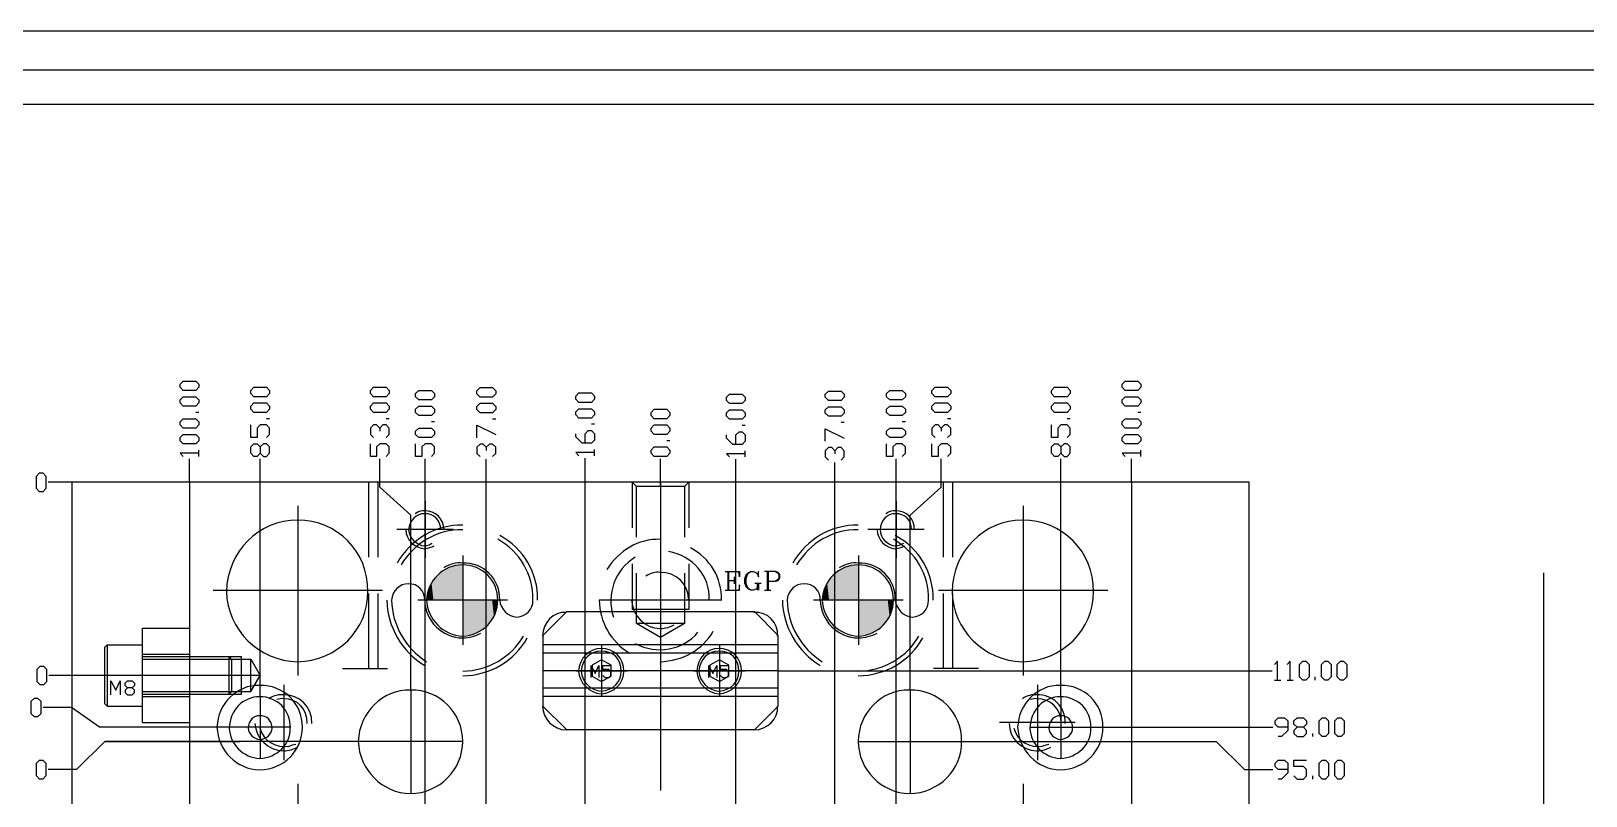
# Model space of a CAD drawing. Header units: inches. Extents: x 0 to 325, y 148 to 354.
# Drawn here: x 45 to 125.6, y 314.2 to 353.8 of the extents above; entities that cross this region are included whole.
import ezdxf

# ---------------------------------------------------------------- set-up
doc = ezdxf.new("R2010")
doc.units = ezdxf.units.IN
doc.header["$MEASUREMENT"] = 0

# ---------------------------------------------------------------- blocks, each defined once
blk = doc.blocks.new('AHH1270-500010_3')
at = {"transparency": 33554687}
for points in [[(66.338, 324.309), (66.338, 325.833), (66.194, 325.725)], [(66.493, 324.309), (66.493, 325.925), (66.338, 325.833)], [(66.338, 324.309), (66.493, 324.309), (66.338, 325.833)], [(66.655, 324.309), (66.655, 326.002), (66.493, 325.925)], [(66.493, 324.309), (66.655, 324.309), (66.493, 325.925)], [(66.824, 324.309), (66.824, 326.062), (66.655, 326.002)], [(66.655, 324.309), (66.824, 324.309), (66.655, 326.002)], [(66.999, 324.309), (66.999, 326.106), (66.824, 326.062)], [(66.824, 324.309), (66.999, 324.309), (66.824, 326.062)], [(67.177, 324.309), (67.177, 326.132), (66.999, 326.106)], [(66.999, 324.309), (67.177, 324.309), (66.999, 326.106)], [(67.356, 324.309), (67.356, 326.141), (67.177, 326.132)], [(67.177, 324.309), (67.356, 324.309), (67.177, 326.132)], [(86.856, 324.309), (86.856, 325.833), (86.712, 325.725)], [(87.01, 324.309), (87.01, 325.925), (86.856, 325.833)], [(86.856, 324.309), (87.01, 324.309), (86.856, 325.833)], [(87.173, 324.309), (87.173, 326.002), (87.01, 325.925)], [(87.01, 324.309), (87.173, 324.309), (87.01, 325.925)], [(87.342, 324.309), (87.342, 326.062), (87.173, 326.002)], [(87.173, 324.309), (87.342, 324.309), (87.173, 326.002)], [(87.516, 324.309), (87.516, 326.106), (87.342, 326.062)], [(87.342, 324.309), (87.516, 324.309), (87.342, 326.062)], [(87.694, 324.309), (87.694, 326.132), (87.516, 326.106)], [(87.516, 324.309), (87.694, 324.309), (87.516, 326.106)], [(87.874, 324.309), (87.874, 326.141), (87.694, 326.132)], [(87.694, 324.309), (87.874, 324.309), (87.694, 326.132)], [(65.664, 324.309), (65.664, 325.01), (65.603, 324.841)], [(65.741, 324.309), (65.74, 325.173), (65.664, 325.01)], [(65.664, 324.309), (65.74, 324.309), (65.664, 325.01)], [(65.833, 324.309), (65.833, 325.327), (65.74, 325.173)], [(65.741, 324.309), (65.833, 324.309), (65.74, 325.173)], [(65.94, 324.309), (65.94, 325.472), (65.833, 325.327)], [(65.833, 324.309), (65.94, 324.309), (65.833, 325.327)], [(66.061, 324.309), (66.061, 325.605), (65.94, 325.472)], [(65.94, 324.309), (66.061, 324.309), (65.94, 325.472)], [(66.194, 324.309), (66.194, 325.725), (66.061, 325.605)], [(66.061, 324.309), (66.194, 324.309), (66.061, 325.605)], [(66.194, 324.309), (66.338, 324.309), (66.194, 325.725)], [(86.181, 324.309), (86.181, 325.01), (86.121, 324.841)], [(86.258, 324.309), (86.258, 325.173), (86.181, 325.01)], [(86.181, 324.309), (86.258, 324.309), (86.181, 325.01)], [(86.351, 324.309), (86.351, 325.327), (86.258, 325.173)], [(86.258, 324.309), (86.351, 324.309), (86.258, 325.173)], [(86.458, 324.309), (86.458, 325.472), (86.351, 325.327)], [(86.351, 324.309), (86.458, 324.309), (86.351, 325.327)], [(86.578, 324.309), (86.579, 325.605), (86.458, 325.472)], [(86.458, 324.309), (86.579, 324.309), (86.458, 325.472)], [(86.578, 324.309), (86.712, 324.309), (86.579, 325.605)], [(86.712, 324.309), (86.712, 325.725), (86.579, 325.605)], [(86.712, 324.309), (86.856, 324.309), (86.712, 325.725)], [(65.533, 324.309), (65.533, 324.489), (65.524, 324.309)], [(65.559, 324.309), (65.559, 324.667), (65.533, 324.489)], [(65.533, 324.309), (65.559, 324.309), (65.533, 324.489)], [(65.603, 324.309), (65.603, 324.841), (65.559, 324.667)], [(65.559, 324.309), (65.603, 324.309), (65.559, 324.667)], [(65.603, 324.309), (65.664, 324.309), (65.603, 324.841)], [(67.356, 322.477), (67.536, 322.486), (67.356, 324.309)], [(67.536, 322.486), (67.536, 324.309), (67.356, 324.309)], [(67.536, 322.486), (67.714, 322.512), (67.536, 324.309)], [(67.714, 322.513), (67.714, 324.309), (67.536, 324.309)], [(67.714, 322.513), (67.888, 322.556), (67.714, 324.309)], [(67.888, 322.556), (67.888, 324.309), (67.714, 324.309)], [(67.888, 322.556), (68.057, 322.617), (67.888, 324.309)], [(68.057, 322.617), (68.057, 324.309), (67.888, 324.309)], [(68.057, 322.617), (68.22, 322.694), (68.057, 324.309)], [(68.22, 322.694), (68.22, 324.309), (68.057, 324.309)], [(68.22, 322.694), (68.374, 322.786), (68.22, 324.309)], [(68.374, 322.786), (68.374, 324.309), (68.22, 324.309)], [(68.374, 322.786), (68.518, 322.893), (68.374, 324.309)], [(68.518, 322.893), (68.518, 324.309), (68.374, 324.309)], [(68.518, 322.893), (68.651, 323.014), (68.518, 324.309)], [(68.652, 323.014), (68.651, 324.309), (68.518, 324.309)], [(68.652, 323.014), (68.773, 323.147), (68.651, 324.309)], [(68.772, 323.147), (68.773, 324.309), (68.651, 324.309)], [(68.772, 323.147), (68.879, 323.292), (68.773, 324.309)], [(68.879, 323.291), (68.879, 324.309), (68.773, 324.309)], [(68.879, 323.291), (68.972, 323.446), (68.879, 324.309)], [(68.972, 323.446), (68.972, 324.309), (68.879, 324.309)], [(68.972, 323.446), (69.049, 323.608), (68.972, 324.309)], [(69.049, 323.608), (69.049, 324.309), (68.972, 324.309)], [(69.049, 323.608), (69.11, 323.778), (69.049, 324.309)], [(69.109, 323.777), (69.11, 324.309), (69.049, 324.309)], [(69.109, 323.777), (69.153, 323.952), (69.11, 324.309)], [(69.153, 323.952), (69.153, 324.309), (69.11, 324.309)], [(69.153, 323.952), (69.179, 324.13), (69.153, 324.309)], [(69.179, 324.13), (69.179, 324.309), (69.153, 324.309)], [(69.179, 324.13), (69.188, 324.309), (69.179, 324.309)], [(86.051, 324.309), (86.051, 324.489), (86.042, 324.309)], [(86.077, 324.309), (86.077, 324.667), (86.051, 324.489)], [(86.051, 324.309), (86.077, 324.309), (86.051, 324.489)], [(86.121, 324.309), (86.121, 324.841), (86.077, 324.667)], [(86.077, 324.309), (86.121, 324.309), (86.077, 324.667)], [(86.121, 324.309), (86.181, 324.309), (86.121, 324.841)], [(87.874, 322.477), (88.053, 322.486), (87.874, 324.309)], [(88.053, 322.486), (88.053, 324.309), (87.874, 324.309)], [(88.053, 322.486), (88.231, 322.512), (88.053, 324.309)], [(88.231, 322.513), (88.231, 324.309), (88.053, 324.309)], [(88.231, 322.513), (88.406, 322.556), (88.231, 324.309)], [(88.406, 322.556), (88.406, 324.309), (88.231, 324.309)], [(88.406, 322.556), (88.575, 322.617), (88.406, 324.309)], [(88.575, 322.617), (88.575, 324.309), (88.406, 324.309)], [(88.575, 322.617), (88.737, 322.694), (88.575, 324.309)], [(88.737, 322.694), (88.737, 324.309), (88.575, 324.309)], [(88.737, 322.694), (88.892, 322.786), (88.737, 324.309)], [(88.892, 322.786), (88.892, 324.309), (88.737, 324.309)], [(88.892, 322.786), (89.036, 322.893), (88.892, 324.309)], [(89.036, 322.893), (89.036, 324.309), (88.892, 324.309)], [(89.036, 322.893), (89.169, 323.014), (89.036, 324.309)], [(89.169, 323.014), (89.169, 324.309), (89.036, 324.309)], [(89.169, 323.014), (89.29, 323.147), (89.169, 324.309)], [(89.29, 323.147), (89.29, 324.309), (89.169, 324.309)], [(89.29, 323.147), (89.397, 323.292), (89.29, 324.309)], [(89.397, 323.291), (89.397, 324.309), (89.29, 324.309)], [(89.397, 323.291), (89.49, 323.446), (89.397, 324.309)], [(89.489, 323.446), (89.49, 324.309), (89.397, 324.309)], [(89.489, 323.446), (89.566, 323.608), (89.49, 324.309)], [(89.566, 323.608), (89.566, 324.309), (89.49, 324.309)], [(89.566, 323.608), (89.627, 323.778), (89.566, 324.309)], [(89.627, 323.777), (89.627, 324.309), (89.566, 324.309)], [(89.627, 323.777), (89.671, 323.952), (89.627, 324.309)], [(89.671, 323.952), (89.671, 324.309), (89.627, 324.309)], [(89.671, 323.952), (89.697, 324.13), (89.671, 324.309)], [(89.697, 324.13), (89.697, 324.309), (89.671, 324.309)], [(89.697, 324.13), (89.706, 324.309), (89.697, 324.309)]]:
    blk.add_hatch(color=5, dxfattribs=at).paths.add_polyline_path(points)
for points in [[(0.118, 147.946), (324.53, 147.946), (324.53, 353.813), (0.118, 353.813), (0.118, 147.946)], [(19.615, 149.968), (304.507, 149.968), (304.507, 351.791), (19.615, 351.791), (19.615, 149.968)], [(24.781, 350.024), (302.736, 350.024), (302.736, 151.735)]]:
    blk.add_lwpolyline(points, dxfattribs=at)
at = {"color": 1, "transparency": 33554687}
for points in [[(53.674, 335.339), (53.512, 335.177), (52.863, 335.177), (52.7, 335.339), (52.7, 335.501), (52.863, 335.664), (53.512, 335.664), (53.674, 335.501), (53.674, 335.339)], [(102.527, 335.339), (102.365, 335.177), (101.711, 335.177), (101.548, 335.339), (101.548, 335.501), (101.711, 335.664), (102.365, 335.664), (102.527, 335.501), (102.527, 335.339)], [(53.674, 334.527), (53.512, 334.36), (52.863, 334.36), (52.7, 334.527), (52.7, 334.69), (52.863, 334.852), (53.512, 334.852), (53.674, 334.69), (53.674, 334.527)], [(57.34, 335.014), (57.177, 334.852), (56.523, 334.852), (56.36, 335.014), (56.36, 335.177), (56.523, 335.339), (57.177, 335.339), (57.34, 335.177), (57.34, 335.014)], [(63.543, 335.014), (63.376, 334.852), (62.727, 334.852), (62.564, 335.014), (62.564, 335.177), (62.727, 335.339), (63.376, 335.339), (63.543, 335.177), (63.543, 335.014)], [(65.89, 334.852), (65.728, 334.69), (65.073, 334.69), (64.911, 334.852), (64.911, 335.014), (65.073, 335.177), (65.728, 335.177), (65.89, 335.014), (65.89, 334.852)], [(69.063, 335), (68.901, 334.837), (68.252, 334.837), (68.084, 335), (68.084, 335.162), (68.252, 335.324), (68.901, 335.324), (69.063, 335.162), (69.063, 335)], [(74.195, 334.724), (74.032, 334.557), (73.378, 334.557), (73.216, 334.724), (73.216, 334.886), (73.378, 335.049), (74.032, 335.049), (74.195, 334.886), (74.195, 334.724)], [(82.007, 334.66), (81.845, 334.498), (81.195, 334.498), (81.033, 334.66), (81.033, 334.823), (81.195, 334.985), (81.845, 334.985), (82.007, 334.823), (82.007, 334.66)], [(87.138, 334.823), (86.976, 334.66), (86.327, 334.66), (86.159, 334.823), (86.159, 334.985), (86.327, 335.147), (86.976, 335.147), (87.138, 334.985), (87.138, 334.823)], [(90.312, 334.852), (90.149, 334.69), (89.5, 334.69), (89.337, 334.852), (89.337, 335.014), (89.5, 335.177), (90.149, 335.177), (90.312, 335.014), (90.312, 334.852)], [(92.663, 335.014), (92.496, 334.852), (91.847, 334.852), (91.684, 335.014), (91.684, 335.177), (91.847, 335.339), (92.496, 335.339), (92.663, 335.177), (92.663, 335.014)], [(98.862, 335.014), (98.7, 334.852), (98.05, 334.852), (97.888, 335.014), (97.888, 335.177), (98.05, 335.339), (98.7, 335.339), (98.862, 335.177), (98.862, 335.014)], [(102.527, 334.527), (102.365, 334.36), (101.711, 334.36), (101.548, 334.527), (101.548, 334.69), (101.711, 334.852), (102.365, 334.852), (102.527, 334.69), (102.527, 334.527)], [(53.674, 334.035), (53.512, 334.035)], [(57.34, 334.198), (57.177, 334.035), (56.523, 334.035), (56.36, 334.198), (56.36, 334.36), (56.523, 334.527), (57.177, 334.527), (57.34, 334.36), (57.34, 334.198)], [(63.543, 334.198), (63.376, 334.035), (62.727, 334.035), (62.564, 334.198), (62.564, 334.36), (62.727, 334.527), (63.376, 334.527), (63.543, 334.36), (63.543, 334.198)], [(65.89, 334.035), (65.728, 333.873), (65.073, 333.873), (64.911, 334.035), (64.911, 334.198), (65.073, 334.36), (65.728, 334.36), (65.89, 334.198), (65.89, 334.035)], [(69.063, 334.183), (68.901, 334.021), (68.252, 334.021), (68.084, 334.183), (68.084, 334.345), (68.252, 334.513), (68.901, 334.513), (69.063, 334.345), (69.063, 334.183)], [(74.195, 333.907), (74.032, 333.745), (73.378, 333.745), (73.216, 333.907), (73.216, 334.07), (73.378, 334.232), (74.032, 334.232), (74.195, 334.07), (74.195, 333.907)], [(78.101, 333.873), (77.938, 333.711), (77.289, 333.711), (77.122, 333.873), (77.122, 334.035), (77.289, 334.198), (77.938, 334.198), (78.101, 334.035), (78.101, 333.873)], [(82.007, 333.848), (81.845, 333.681), (81.195, 333.681), (81.033, 333.848), (81.033, 334.011), (81.195, 334.173), (81.845, 334.173), (82.007, 334.011), (82.007, 333.848)], [(87.138, 334.006), (86.976, 333.843), (86.327, 333.843), (86.159, 334.006), (86.159, 334.173), (86.327, 334.335), (86.976, 334.335), (87.138, 334.173), (87.138, 334.006)], [(90.312, 334.035), (90.149, 333.873), (89.5, 333.873), (89.337, 334.035), (89.337, 334.198), (89.5, 334.36), (90.149, 334.36), (90.312, 334.198), (90.312, 334.035)], [(92.663, 334.198), (92.496, 334.035), (91.847, 334.035), (91.684, 334.198), (91.684, 334.36), (91.847, 334.527), (92.496, 334.527), (92.663, 334.36), (92.663, 334.198)], [(98.862, 334.198), (98.7, 334.035), (98.05, 334.035), (97.888, 334.198), (97.888, 334.36), (98.05, 334.527), (98.7, 334.527), (98.862, 334.36), (98.862, 334.198)], [(102.527, 334.035), (102.365, 334.035)], [(53.674, 333.386), (53.512, 333.224), (52.863, 333.224), (52.7, 333.386), (52.7, 333.548), (52.863, 333.711), (53.512, 333.711), (53.674, 333.548), (53.674, 333.386)], [(57.177, 332.732), (57.34, 332.899), (57.34, 333.224), (57.177, 333.386), (56.848, 333.386), (56.685, 333.224), (56.685, 332.732), (56.36, 332.732), (56.36, 333.386)], [(57.34, 333.711), (57.177, 333.711)], [(63.051, 333.224), (62.889, 333.386), (62.727, 333.386), (62.564, 333.224), (62.564, 332.899), (62.727, 332.732)], [(63.376, 332.732), (63.543, 332.899), (63.543, 333.224), (63.376, 333.386), (63.214, 333.386), (63.051, 333.224), (63.051, 333.061)], [(63.543, 333.711), (63.376, 333.711)], [(65.89, 332.899), (65.728, 332.732), (65.073, 332.732), (64.911, 332.899), (64.911, 333.061), (65.073, 333.224), (65.728, 333.224), (65.89, 333.061), (65.89, 332.899)], [(65.89, 333.548), (65.728, 333.548)], [(68.084, 332.717), (68.084, 333.371), (69.063, 332.884)], [(69.063, 333.696), (68.901, 333.696)], [(73.703, 332.441), (73.703, 332.928), (73.865, 333.096), (74.032, 333.096), (74.195, 332.928), (74.195, 332.604), (74.032, 332.441), (73.54, 332.441), (73.216, 332.766), (73.216, 332.928)], [(74.195, 333.42), (74.032, 333.42)], [(78.101, 333.061), (77.938, 332.899), (77.289, 332.899), (77.122, 333.061), (77.122, 333.224), (77.289, 333.386), (77.938, 333.386), (78.101, 333.224), (78.101, 333.061)], [(81.52, 332.382), (81.52, 332.869), (81.682, 333.032), (81.845, 333.032), (82.007, 332.869), (82.007, 332.545), (81.845, 332.382), (81.358, 332.382), (81.033, 332.707), (81.033, 332.869)], [(82.007, 333.356), (81.845, 333.356)], [(86.159, 332.545), (86.159, 333.194), (87.138, 332.707)], [(87.138, 333.519), (86.976, 333.519)], [(90.312, 332.899), (90.149, 332.732), (89.5, 332.732), (89.337, 332.899), (89.337, 333.061), (89.5, 333.224), (90.149, 333.224), (90.312, 333.061), (90.312, 332.899)], [(90.312, 333.548), (90.149, 333.548)], [(92.171, 333.224), (92.009, 333.386), (91.847, 333.386), (91.684, 333.224), (91.684, 332.899), (91.847, 332.732)], [(92.496, 332.732), (92.663, 332.899), (92.663, 333.224), (92.496, 333.386), (92.334, 333.386), (92.171, 333.224), (92.171, 333.061)], [(92.663, 333.711), (92.496, 333.711)], [(98.7, 332.732), (98.862, 332.899), (98.862, 333.224), (98.7, 333.386), (98.375, 333.386), (98.213, 333.224), (98.213, 332.732), (97.888, 332.732), (97.888, 333.386)], [(98.862, 333.711), (98.7, 333.711)], [(102.527, 333.386), (102.365, 333.224), (101.711, 333.224), (101.548, 333.386), (101.548, 333.548), (101.711, 333.711), (102.365, 333.711), (102.527, 333.548), (102.527, 333.386)], [(53.674, 332.569), (53.512, 332.407), (52.863, 332.407), (52.7, 332.569), (52.7, 332.732), (52.863, 332.899), (53.512, 332.899), (53.674, 332.732), (53.674, 332.569)], [(57.34, 331.92), (57.34, 332.245), (57.177, 332.407), (57.015, 332.407), (56.848, 332.245), (56.848, 331.92), (56.685, 331.757), (56.523, 331.757), (56.36, 331.92), (56.36, 332.245), (56.523, 332.407), (56.685, 332.407), (56.848, 332.245)], [(63.376, 331.757), (63.543, 331.92), (63.543, 332.245), (63.376, 332.407), (63.051, 332.407), (62.889, 332.245), (62.889, 331.757), (62.564, 331.757), (62.564, 332.407)], [(65.728, 331.757), (65.89, 331.92), (65.89, 332.245), (65.728, 332.407), (65.398, 332.407), (65.236, 332.245), (65.236, 331.757), (64.911, 331.757), (64.911, 332.407)], [(68.576, 332.23), (68.414, 332.392), (68.252, 332.392), (68.084, 332.23), (68.084, 331.905), (68.252, 331.743)], [(68.901, 331.743), (69.063, 331.905), (69.063, 332.23), (68.901, 332.392), (68.739, 332.392), (68.576, 332.23), (68.576, 332.067)], [(78.101, 331.92), (77.938, 331.757), (77.289, 331.757), (77.122, 331.92), (77.122, 332.082), (77.289, 332.245), (77.938, 332.245), (78.101, 332.082), (78.101, 331.92)], [(78.101, 332.569), (77.938, 332.569)], [(86.651, 332.053), (86.489, 332.215), (86.327, 332.215), (86.159, 332.053), (86.159, 331.728), (86.327, 331.566)], [(86.976, 331.566), (87.138, 331.728), (87.138, 332.053), (86.976, 332.215), (86.814, 332.215), (86.651, 332.053), (86.651, 331.89)], [(90.149, 331.757), (90.312, 331.92), (90.312, 332.245), (90.149, 332.407), (89.825, 332.407), (89.662, 332.245), (89.662, 331.757), (89.337, 331.757), (89.337, 332.407)], [(92.496, 331.757), (92.663, 331.92), (92.663, 332.245), (92.496, 332.407), (92.171, 332.407), (92.009, 332.245), (92.009, 331.757), (91.684, 331.757), (91.684, 332.407)], [(98.862, 331.92), (98.862, 332.245), (98.7, 332.407), (98.537, 332.407), (98.375, 332.245), (98.375, 331.92), (98.213, 331.757), (98.05, 331.757), (97.888, 331.92), (97.888, 332.245), (98.05, 332.407), (98.213, 332.407), (98.375, 332.245)], [(102.527, 332.569), (102.365, 332.407), (101.711, 332.407), (101.548, 332.569), (101.548, 332.732), (101.711, 332.899), (102.365, 332.899), (102.527, 332.732), (102.527, 332.569)], [(53.674, 331.92), (52.7, 331.92), (52.863, 331.757)], [(53.187, 330.414), (53.187, 331.634)], [(53.674, 331.757), (53.674, 332.082)], [(56.848, 331.92), (57.015, 331.757), (57.177, 331.757), (57.34, 331.92)], [(56.848, 319.301), (56.848, 331.634)], [(64.665, 319.665), (64.665, 328.702), (63.051, 330.168), (63.051, 331.634)], [(65.398, 310.873), (65.398, 331.634)], [(68.576, 297.806), (68.576, 331.62)], [(74.195, 331.954), (73.216, 331.954), (73.378, 331.792)], [(73.703, 305.019), (73.703, 331.669)], [(74.195, 331.792), (74.195, 332.117)], [(77.614, 330.193), (77.614, 331.634)], [(82.007, 331.89), (81.033, 331.89), (81.195, 331.728)], [(81.52, 305.024), (81.52, 331.605)], [(82.007, 331.728), (82.007, 332.053)], [(86.651, 296.075), (86.651, 331.443)], [(89.825, 310.873), (89.825, 331.634)], [(90.558, 319.665), (90.558, 328.702), (92.171, 330.168), (92.171, 331.634)], [(98.375, 331.92), (98.537, 331.757), (98.7, 331.757), (98.862, 331.92)], [(98.375, 319.301), (98.375, 331.634)], [(102.527, 331.92), (101.548, 331.92), (101.711, 331.757)], [(102.04, 330.414), (102.04, 331.634)], [(102.527, 331.757), (102.527, 332.082)], [(45.409, 329.922), (45.247, 330.09), (45.247, 330.739), (45.409, 330.901), (45.576, 330.901), (45.739, 330.739), (45.739, 330.09), (45.576, 329.922), (45.409, 329.922)], [(47.082, 330.414), (45.857, 330.414)], [(77.614, 330.414), (77.614, 314.425)], [(123.412, 325.726), (123.412, 312.959)], [(109.617, 320.157), (109.617, 321.131), (109.454, 320.969)], [(110.266, 320.157), (110.266, 321.131), (110.104, 320.969)], [(110.92, 320.157), (110.758, 320.319), (110.758, 320.969), (110.92, 321.131), (111.083, 321.131), (111.245, 320.969), (111.245, 320.319), (111.083, 320.157), (110.92, 320.157)], [(112.057, 320.157), (111.894, 320.319), (111.894, 320.969), (112.057, 321.131), (112.224, 321.131), (112.386, 320.969), (112.386, 320.319), (112.224, 320.157), (112.057, 320.157)], [(112.874, 320.157), (112.711, 320.319), (112.711, 320.969), (112.874, 321.131), (113.036, 321.131), (113.198, 320.969), (113.198, 320.319), (113.036, 320.157), (112.874, 320.157)], [(45.444, 319.911), (45.281, 320.073), (45.281, 320.723), (45.444, 320.885), (45.606, 320.885), (45.768, 320.723), (45.768, 320.073), (45.606, 319.911), (45.444, 319.911)], [(50.742, 320.398), (45.891, 320.398)], [(83.719, 320.644), (109.331, 320.644)], [(109.454, 320.157), (109.779, 320.157)], [(110.104, 320.157), (110.428, 320.157)], [(111.57, 320.157), (111.57, 320.319)], [(45.143, 318.248), (44.981, 318.41), (44.981, 319.065), (45.143, 319.227), (45.306, 319.227), (45.468, 319.065), (45.468, 318.41), (45.306, 318.248), (45.143, 318.248)], [(55.263, 317.712), (48.518, 317.712), (47.057, 318.735), (45.591, 318.735)], [(99.964, 317.712), (109.366, 317.712)], [(110.138, 317.712), (109.651, 317.712), (109.489, 317.874), (109.489, 318.036), (109.651, 318.204), (109.976, 318.204), (110.138, 318.036), (110.138, 317.549), (109.813, 317.225), (109.651, 317.225)], [(110.63, 317.225), (110.955, 317.225), (111.117, 317.387), (111.117, 317.549), (110.955, 317.712), (110.63, 317.712), (110.463, 317.874), (110.463, 318.036), (110.63, 318.204), (110.955, 318.204), (111.117, 318.036), (111.117, 317.874), (110.955, 317.712)], [(110.63, 317.712), (110.463, 317.549), (110.463, 317.387), (110.63, 317.225)], [(111.929, 317.225), (111.767, 317.387), (111.767, 318.036), (111.929, 318.204), (112.091, 318.204), (112.259, 318.036), (112.259, 317.387), (112.091, 317.225), (111.929, 317.225)], [(112.746, 317.225), (112.583, 317.387), (112.583, 318.036), (112.746, 318.204), (112.908, 318.204), (113.07, 318.036), (113.07, 317.387), (112.908, 317.225), (112.746, 317.225)], [(61.979, 316.979), (48.789, 316.979), (47.323, 315.513), (45.857, 315.513)], [(93.244, 316.979), (106.434, 316.979), (107.9, 315.513), (109.366, 315.513)], [(111.442, 317.225), (111.442, 317.387)], [(45.409, 315.025), (45.247, 315.188), (45.247, 315.842), (45.409, 316.005), (45.576, 316.005), (45.739, 315.842), (45.739, 315.188), (45.576, 315.025), (45.409, 315.025)], [(110.138, 315.513), (109.651, 315.513), (109.489, 315.675), (109.489, 315.842), (109.651, 316.005), (109.976, 316.005), (110.138, 315.842), (110.138, 315.35), (109.813, 315.025), (109.651, 315.025)], [(110.463, 315.188), (110.63, 315.025), (110.955, 315.025), (111.117, 315.188), (111.117, 315.513), (110.955, 315.675), (110.463, 315.675), (110.463, 316.005), (111.117, 316.005)], [(111.929, 315.025), (111.767, 315.188), (111.767, 315.842), (111.929, 316.005), (112.091, 316.005), (112.259, 315.842), (112.259, 315.188), (112.091, 315.025), (111.929, 315.025)], [(112.746, 315.025), (112.583, 315.188), (112.583, 315.842), (112.746, 316.005), (112.908, 316.005), (113.07, 315.842), (113.07, 315.188), (112.908, 315.025), (112.746, 315.025)], [(111.442, 315.025), (111.442, 315.188)]]:
    blk.add_lwpolyline(points, dxfattribs=at)
at = {"color": 4, "transparency": 33554687}
for points in [[(47.082, 257.135), (108.146, 257.135), (108.146, 330.414), (47.082, 330.414), (47.082, 257.135)], [(53.187, 330.414), (53.187, 257.135)], [(62.471, 330.414), (62.471, 326.523)], [(62.958, 330.414), (62.958, 326.523)], [(79.08, 330.414), (78.858, 330.193), (76.369, 330.193), (76.148, 330.414)], [(76.148, 330.414), (76.148, 328.053)], [(76.369, 327.576), (76.369, 330.193)], [(78.858, 330.193), (78.858, 327.576)], [(79.08, 330.414), (79.08, 328.053)], [(92.27, 330.414), (92.27, 326.523)], [(92.757, 330.414), (92.757, 326.523)], [(102.04, 330.414), (102.04, 257.135)], [(65.398, 329.435), (65.398, 326.503)], [(89.825, 329.435), (89.825, 326.503)], [(66.864, 327.969), (63.932, 327.969)], [(91.291, 327.969), (88.358, 327.969)], [(76.148, 326.179), (76.148, 323.817)], [(79.08, 326.179), (79.08, 323.817)], [(80.964, 325.79), (81.707, 325.79), (81.707, 325.514), (81.668, 325.79)], [(81.107, 325.79), (81.107, 324.816)], [(81.146, 324.816), (81.146, 325.79)], [(82.647, 324.958), (82.553, 324.865), (82.411, 324.816), (82.317, 324.816), (82.174, 324.865), (82.086, 324.958), (82.032, 325.047), (81.992, 325.19), (81.992, 325.416), (82.032, 325.559), (82.086, 325.647), (82.174, 325.741), (82.317, 325.79), (82.411, 325.79), (82.553, 325.741), (82.647, 325.647), (82.686, 325.514), (82.686, 325.79), (82.647, 325.647)], [(82.317, 325.79), (82.228, 325.741), (82.125, 325.647), (82.086, 325.559), (82.032, 325.416), (82.032, 325.19), (82.086, 325.047), (82.125, 324.958), (82.317, 324.816)], [(83.198, 325.283), (83.572, 325.283), (83.714, 325.322), (83.754, 325.372), (83.808, 325.465), (83.808, 325.608), (83.754, 325.701), (83.714, 325.741), (83.572, 325.79), (83.011, 325.79)], [(83.153, 324.816), (83.153, 325.79)], [(83.198, 325.79), (83.198, 324.816)], [(83.572, 325.79), (83.665, 325.741), (83.714, 325.701), (83.754, 325.608), (83.754, 325.465), (83.714, 325.372), (83.572, 325.283)], [(78.858, 325.701), (78.858, 323.084), (76.369, 323.084), (76.369, 325.701)], [(80.964, 324.816), (81.707, 324.816), (81.707, 325.091), (81.668, 324.816)], [(81.146, 325.322), (81.431, 325.322)], [(81.431, 325.514), (81.431, 325.14)], [(82.504, 325.19), (82.829, 325.19)], [(82.647, 324.816), (82.647, 325.19)], [(82.686, 325.19), (82.686, 324.816)], [(62.471, 324.648), (62.471, 320.757)], [(62.958, 324.648), (62.958, 320.757)], [(80.787, 324.309), (74.436, 324.309)], [(83.011, 324.816), (83.335, 324.816)], [(92.27, 324.648), (92.27, 320.757)], [(92.757, 324.648), (92.757, 320.757)], [(83.719, 322.474), (82.499, 323.694), (72.728, 323.694), (71.508, 322.474), (71.508, 318.809), (72.728, 317.589), (82.499, 317.589), (83.719, 318.809), (83.719, 322.474)], [(79.08, 323.817), (76.148, 323.817)], [(50.742, 317.958), (50.742, 322.843)], [(50.742, 322.843), (53.187, 322.843)], [(78.858, 323.084), (77.614, 322.366), (76.369, 323.084)], [(83.719, 321.987), (71.508, 321.987)], [(83.719, 321.554), (71.508, 321.554)], [(61.123, 320.757), (63.46, 320.757)], [(83.719, 320.644), (71.508, 320.644)], [(94.105, 320.757), (91.768, 320.757)], [(58.073, 319.911), (58.073, 316.005)], [(64.665, 319.665), (64.665, 314.292)], [(83.719, 319.729), (71.508, 319.729)], [(90.558, 319.665), (90.558, 314.292)], [(97.155, 319.911), (97.155, 316.005)], [(56.848, 319.301), (56.848, 316.123)], [(83.719, 319.301), (71.508, 319.301)], [(98.375, 319.301), (98.375, 316.123)], [(50.742, 317.958), (53.187, 317.958)], [(58.437, 317.712), (55.263, 317.712)], [(99.108, 317.958), (95.197, 317.958)], [(96.786, 317.712), (99.964, 317.712)], [(67.356, 316.979), (61.979, 316.979)], [(87.871, 316.979), (93.244, 316.979)]]:
    blk.add_lwpolyline(points, dxfattribs=at)
at = {"color": 6, "transparency": 33554687}
for points in [[(58.806, 329.194), (58.806, 320.398)], [(96.422, 329.194), (96.422, 320.398)], [(67.356, 326.626), (67.356, 321.987)], [(87.871, 326.626), (87.871, 321.987)], [(63.199, 324.796), (54.407, 324.796)], [(69.673, 324.309), (65.034, 324.309)], [(90.194, 324.309), (85.549, 324.309)], [(100.815, 324.796), (92.024, 324.796)], [(48.789, 321.864), (48.912, 321.987)], [(48.789, 318.932), (48.789, 321.864)], [(48.912, 321.987), (48.912, 318.809)], [(48.912, 321.987), (50.742, 321.987)], [(74.559, 321.987), (74.559, 319.301)], [(80.664, 321.987), (80.664, 319.301)], [(48.789, 319.424), (48.789, 321.377)], [(50.742, 321.5), (53.187, 321.5)], [(50.742, 321.377), (55.873, 321.377)], [(50.742, 319.424), (55.873, 319.424), (55.873, 321.377)], [(50.742, 321.239), (56.365, 321.239)], [(50.742, 319.557), (56.365, 319.557), (56.365, 321.239)], [(55.386, 321.229), (55.239, 321.377)], [(55.239, 319.424), (55.239, 321.377)], [(55.386, 319.566), (55.386, 321.229)], [(56.365, 321.239), (56.848, 320.398)], [(74.623, 320.393), (74.726, 320.295), (74.928, 320.295), (75.031, 320.393), (75.031, 320.6), (74.928, 320.698), (74.623, 320.698), (74.623, 320.905), (75.031, 320.905), (75.046, 320.924), (74.559, 321.205), (74.072, 320.924), (74.072, 320.358), (74.559, 320.078), (75.046, 320.358), (75.046, 320.924)], [(81.156, 320.924), (80.664, 321.205), (80.177, 320.924), (80.177, 320.358), (80.664, 320.078), (81.156, 320.358), (81.156, 320.924)], [(49.109, 319.389), (49.109, 320.122), (49.355, 319.635), (49.596, 320.122), (49.596, 319.389)], [(49.965, 319.389), (50.206, 319.389), (50.329, 319.512), (50.329, 319.635), (50.206, 319.758), (49.965, 319.758), (49.842, 319.881), (49.842, 320.004), (49.965, 320.122), (50.206, 320.122), (50.329, 320.004), (50.329, 319.881), (50.206, 319.758)], [(56.848, 320.398), (50.742, 320.398)], [(56.365, 319.557), (56.848, 320.398)], [(73.216, 320.644), (75.902, 320.644)], [(74.013, 320.295), (74.013, 320.905), (74.214, 320.496), (74.421, 320.905), (74.421, 320.295)], [(79.321, 320.644), (82.007, 320.644)], [(80.118, 320.295), (80.118, 320.905), (80.325, 320.496), (80.526, 320.905), (80.526, 320.295)], [(80.728, 320.393), (80.831, 320.295), (81.033, 320.295), (81.136, 320.393), (81.136, 320.6), (81.033, 320.698), (80.728, 320.698), (80.728, 320.905), (81.136, 320.905)], [(49.965, 319.758), (49.842, 319.635), (49.842, 319.512), (49.965, 319.389)], [(55.239, 319.424), (55.386, 319.566)], [(48.789, 318.932), (48.912, 318.809)], [(48.912, 318.809), (50.742, 318.809)], [(50.742, 319.301), (53.187, 319.301)], [(48.789, 316.979), (55.8, 316.979)], [(58.806, 314.779), (58.806, 308.428)], [(96.422, 314.779), (96.422, 308.428)]]:
    blk.add_lwpolyline(points, dxfattribs=at)
at = {"color": 4, "transparency": 33554687}
for points, knots in [([(62.431, 324.752), (62.471, 322.774), (60.831, 321.134), (58.791, 321.111), (56.784, 321.134), (55.143, 322.774), (55.101, 324.752), (55.143, 326.821), (56.784, 328.462), (58.791, 328.442), (60.831, 328.462), (62.471, 326.821), (62.431, 324.752)], [0, 0, 0, 0, 1, 1, 1, 2, 2, 2, 3, 3, 3, 4, 4, 4, 4]), ([(66.22, 327.95), (66.22, 328.425), (65.854, 328.791), (65.383, 328.786), (64.95, 328.791), (64.584, 328.425), (64.547, 327.95), (64.584, 327.521), (64.95, 327.155), (65.383, 327.113), (65.546, 327.155), (65.687, 327.193), (65.777, 327.261)], [0, 0, 0, 0, 1, 1, 1, 2, 2, 2, 3, 3, 3, 4, 4, 4, 4]), ([(66.367, 327.95), (66.379, 328.513), (65.942, 328.95), (65.383, 328.934), (65.231, 328.95), (65.062, 328.905), (64.891, 328.786)], [0, 0, 0, 0, 1, 1, 1, 2, 2, 2, 2]), ([(90.622, 327.95), (90.646, 328.425), (90.28, 328.791), (89.785, 328.786), (89.376, 328.791), (89.01, 328.425), (88.998, 327.95), (89.01, 327.521), (89.376, 327.155), (89.785, 327.113), (89.972, 327.155), (90.113, 327.193), (90.228, 327.261)], [0, 0, 0, 0, 1, 1, 1, 2, 2, 2, 3, 3, 3, 4, 4, 4, 4]), ([(90.769, 327.95), (90.805, 328.513), (90.368, 328.95), (89.785, 328.934), (89.656, 328.95), (89.488, 328.905), (89.293, 328.786)], [0, 0, 0, 0, 1, 1, 1, 2, 2, 2, 2]), ([(100.067, 324.752), (100.087, 322.774), (98.446, 321.134), (96.378, 321.111), (94.399, 321.134), (92.759, 322.774), (92.737, 324.752), (92.759, 326.821), (94.399, 328.462), (96.378, 328.442), (98.446, 328.462), (100.087, 326.821), (100.067, 324.752)], [0, 0, 0, 0, 1, 1, 1, 2, 2, 2, 3, 3, 3, 4, 4, 4, 4]), ([(64.399, 327.95), (64.425, 327.434), (64.863, 326.996), (65.383, 326.966), (65.574, 326.996), (65.742, 327.041), (65.875, 327.113)], [0, 0, 0, 0, 1, 1, 1, 2, 2, 2, 2]), ([(88.85, 327.95), (88.851, 327.434), (89.288, 326.996), (89.785, 326.966), (89.999, 326.996), (90.168, 327.041), (90.277, 327.113)], [0, 0, 0, 0, 1, 1, 1, 2, 2, 2, 2]), ([(69.171, 324.309), (69.188, 323.298), (68.368, 322.477), (67.351, 322.44), (66.344, 322.477), (65.524, 323.298), (65.482, 324.309), (65.524, 325.321), (66.344, 326.141), (67.351, 326.129), (68.368, 326.141), (69.188, 325.321), (69.171, 324.309)], [0, 0, 0, 0, 1, 1, 1, 2, 2, 2, 3, 3, 3, 4, 4, 4, 4]), ([(89.687, 324.309), (89.706, 323.298), (88.886, 322.477), (87.866, 322.44), (86.862, 322.477), (86.042, 323.298), (85.997, 324.309), (86.042, 325.321), (86.862, 326.141), (87.866, 326.129), (88.886, 326.141), (89.706, 325.321), (89.687, 324.309)], [0, 0, 0, 0, 1, 1, 1, 2, 2, 2, 3, 3, 3, 4, 4, 4, 4]), ([(79.06, 324.309), (79.081, 325.119), (78.424, 325.775), (77.584, 325.736), (77.358, 325.775), (77.105, 325.707), (76.846, 325.539)], [0, 0, 0, 0, 1, 1, 1, 2, 2, 2, 2]), ([(76.108, 324.309), (76.149, 323.5), (76.806, 322.844), (77.584, 322.833), (77.872, 322.844), (78.125, 322.911), (78.322, 323.03)], [0, 0, 0, 0, 1, 1, 1, 2, 2, 2, 2]), ([(59.037, 317.717), (59.051, 316.504), (58.066, 315.519), (56.823, 315.503), (55.638, 315.519), (54.654, 316.504), (54.609, 317.717), (54.654, 318.932), (55.638, 319.916), (56.823, 319.881), (58.066, 319.916), (59.051, 318.932), (59.037, 317.717)], [0, 0, 0, 0, 1, 1, 1, 2, 2, 2, 3, 3, 3, 4, 4, 4, 4]), ([(59.529, 317.913), (59.54, 318.768), (58.884, 319.424), (58.053, 319.389), (57.817, 319.424), (57.564, 319.356), (57.315, 319.192)], [0, 0, 0, 0, 1, 1, 1, 2, 2, 2, 2]), ([(67.351, 316.979), (67.356, 315.498), (66.153, 314.295), (64.645, 314.273), (63.185, 314.295), (61.983, 315.498), (61.939, 316.979), (61.983, 318.466), (63.185, 319.668), (64.645, 319.635), (66.153, 319.668), (67.356, 318.466), (67.351, 316.979)], [0, 0, 0, 0, 1, 1, 1, 2, 2, 2, 3, 3, 3, 4, 4, 4, 4]), ([(93.229, 316.979), (93.247, 315.498), (92.045, 314.295), (90.523, 314.273), (89.077, 314.295), (87.874, 315.498), (87.866, 316.979), (87.874, 318.466), (89.077, 319.668), (90.523, 319.635), (92.045, 319.668), (93.247, 318.466), (93.229, 316.979)], [0, 0, 0, 0, 1, 1, 1, 2, 2, 2, 3, 3, 3, 4, 4, 4, 4]), ([(100.559, 317.717), (100.576, 316.504), (99.592, 315.519), (98.346, 315.503), (97.164, 315.519), (96.18, 316.504), (96.132, 317.717), (96.18, 318.932), (97.164, 319.916), (98.346, 319.881), (99.592, 319.916), (100.576, 318.932), (100.559, 317.717)], [0, 0, 0, 0, 1, 1, 1, 2, 2, 2, 3, 3, 3, 4, 4, 4, 4]), ([(98.592, 317.913), (98.621, 318.768), (97.965, 319.424), (97.116, 319.389), (96.898, 319.424), (96.646, 319.356), (96.378, 319.192)], [0, 0, 0, 0, 1, 1, 1, 2, 2, 2, 2]), ([(58.397, 317.667), (58.44, 316.838), (57.729, 316.127), (56.823, 316.093), (55.975, 316.127), (55.265, 316.838), (55.249, 317.667), (55.265, 318.592), (55.975, 319.303), (56.823, 319.291), (57.729, 319.303), (58.44, 318.592), (58.397, 317.667)], [0, 0, 0, 0, 1, 1, 1, 2, 2, 2, 3, 3, 3, 4, 4, 4, 4]), ([(59.283, 317.913), (59.32, 318.647), (58.762, 319.204), (58.053, 319.192), (57.952, 319.204), (57.831, 319.186), (57.709, 319.143)], [0, 0, 0, 0, 1, 1, 1, 2, 2, 2, 2]), ([(99.92, 317.667), (99.965, 316.838), (99.255, 316.127), (98.346, 316.093), (97.501, 316.127), (96.79, 316.838), (96.771, 317.667), (96.79, 318.592), (97.501, 319.303), (98.346, 319.291), (99.255, 319.303), (99.965, 318.592), (99.92, 317.667)], [0, 0, 0, 0, 1, 1, 1, 2, 2, 2, 3, 3, 3, 4, 4, 4, 4]), ([(98.395, 317.913), (98.401, 318.647), (97.844, 319.204), (97.116, 319.192), (97.033, 319.204), (96.912, 319.186), (96.771, 319.143)], [0, 0, 0, 0, 1, 1, 1, 2, 2, 2, 2]), ([(57.463, 317.667), (57.463, 317.378), (57.189, 317.104), (56.823, 317.077), (56.515, 317.104), (56.242, 317.378), (56.233, 317.667), (56.242, 318.052), (56.515, 318.326), (56.823, 318.307), (57.189, 318.326), (57.463, 318.052), (57.463, 317.667)], [0, 0, 0, 0, 1, 1, 1, 2, 2, 2, 3, 3, 3, 4, 4, 4, 4]), ([(56.577, 317.913), (56.609, 317.149), (57.265, 316.493), (58.053, 316.487), (58.332, 316.493), (58.584, 316.561), (58.791, 316.683)], [0, 0, 0, 0, 1, 1, 1, 2, 2, 2, 2]), ([(95.689, 317.913), (95.69, 317.149), (96.346, 316.493), (97.116, 316.487), (97.413, 316.493), (97.666, 316.561), (97.854, 316.683)], [0, 0, 0, 0, 1, 1, 1, 2, 2, 2, 2]), ([(98.985, 317.667), (98.988, 317.378), (98.715, 317.104), (98.346, 317.077), (98.041, 317.104), (97.767, 317.378), (97.755, 317.667), (97.767, 318.052), (98.041, 318.326), (98.346, 318.307), (98.715, 318.326), (98.988, 318.052), (98.985, 317.667)], [0, 0, 0, 0, 1, 1, 1, 2, 2, 2, 3, 3, 3, 4, 4, 4, 4]), ([(56.823, 317.667), (57.018, 317.005), (57.688, 316.589), (58.348, 316.733), (58.477, 316.773), (58.592, 316.819), (58.692, 316.831)], [0, 0, 0, 0, 1, 1, 1, 2, 2, 2, 2]), ([(95.935, 317.667), (96.1, 317.005), (96.77, 316.589), (97.411, 316.733), (97.558, 316.773), (97.673, 316.819), (97.755, 316.831)], [0, 0, 0, 0, 1, 1, 1, 2, 2, 2, 2])]:
    blk.add_open_spline(points, degree=3, knots=knots, dxfattribs=at)
at = {"transparency": 33554687}
for points in [[(67.351, 328.196), (65.96, 328.217), (64.67, 327.472), (63.957, 326.228)], [(87.866, 328.196), (86.478, 328.217), (85.187, 327.472), (84.472, 326.228)], [(67.351, 327.95), (66.047, 327.973), (64.838, 327.275), (64.153, 326.129)], [(70.992, 324.309), (71.02, 325.618), (70.322, 326.828), (69.171, 327.458)], [(71.238, 324.309), (71.264, 325.706), (70.519, 326.996), (69.27, 327.654)], [(87.866, 327.95), (86.565, 327.973), (85.355, 327.275), (84.669, 326.129)], [(91.507, 324.309), (91.538, 325.618), (90.839, 326.828), (89.687, 327.458)], [(91.753, 324.309), (91.782, 325.706), (91.037, 326.996), (89.785, 327.654)], [(63.415, 324.309), (63.448, 322.913), (64.193, 321.623), (65.383, 320.914)], [(63.661, 324.309), (63.692, 323), (64.391, 321.791), (65.482, 321.111)], [(83.931, 324.309), (83.966, 322.913), (84.711, 321.623), (85.899, 320.914)], [(84.177, 324.309), (84.21, 323), (84.908, 321.791), (85.997, 321.111)], [(67.351, 320.619), (68.665, 320.645), (69.875, 321.344), (70.5, 322.44)], [(67.351, 320.373), (68.752, 320.401), (70.043, 321.146), (70.697, 322.341)], [(87.866, 320.619), (89.183, 320.645), (90.392, 321.344), (91.015, 322.44)], [(87.866, 320.373), (89.27, 320.401), (90.56, 321.146), (91.212, 322.341)]]:
    blk.add_open_spline(points, degree=3, dxfattribs=at)
at = {"color": 4, "transparency": 33554687}
for points in [[(77.584, 327.458), (76.481, 327.485), (75.432, 326.879), (74.829, 325.883)], [(80.143, 324.309), (80.18, 325.554), (79.286, 326.619), (78.027, 326.818)], [(80.782, 324.309), (80.79, 325.444), (80.185, 326.492), (79.159, 327.015)], [(76.305, 326.523), (75.255, 325.908), (74.779, 324.602), (75.174, 323.423)], [(74.436, 324.309), (74.44, 323.175), (75.045, 322.127), (76.01, 321.554)], [(72.714, 323.669), (72.055, 323.699), (71.509, 323.152), (71.484, 322.44)], [(83.685, 322.44), (83.721, 323.152), (83.175, 323.699), (82.455, 323.669)], [(76.305, 322.046), (77.411, 321.466), (78.78, 321.707), (79.552, 322.636)], [(77.584, 321.111), (78.749, 321.134), (79.798, 321.739), (80.339, 322.685)], [(71.484, 318.799), (71.509, 318.139), (72.055, 317.592), (72.714, 317.569)], [(82.455, 317.569), (83.175, 317.592), (83.721, 318.139), (83.685, 318.799)]]:
    blk.add_open_spline(points, degree=3, dxfattribs=at)
at = {"transparency": 33554687}
for points in [[(69.27, 324.309), (69.31, 325.388), (68.435, 326.263), (67.351, 326.228), (67.013, 326.263), (66.676, 326.173), (66.367, 325.982)], [(89.785, 324.309), (89.828, 325.388), (88.953, 326.263), (87.866, 326.228), (87.531, 326.263), (87.194, 326.173), (86.883, 325.982)], [(65.383, 324.309), (65.402, 324.781), (65.019, 325.164), (64.547, 325.145), (64.075, 325.164), (63.692, 324.781), (63.661, 324.309)], [(85.899, 324.309), (85.92, 324.781), (85.537, 325.164), (85.062, 325.145), (84.593, 325.164), (84.21, 324.781), (84.177, 324.309)], [(65.383, 324.309), (65.402, 323.23), (66.277, 322.355), (67.351, 322.341), (67.699, 322.355), (68.036, 322.445), (68.286, 322.587)], [(69.27, 324.309), (69.31, 323.837), (69.693, 323.454), (70.155, 323.423), (70.637, 323.454), (71.02, 323.837), (70.992, 324.309)], [(85.899, 324.309), (85.92, 323.23), (86.795, 322.355), (87.866, 322.341), (88.217, 322.355), (88.554, 322.445), (88.85, 322.587)], [(89.785, 324.309), (89.828, 323.837), (90.211, 323.454), (90.671, 323.423), (91.155, 323.454), (91.538, 323.837), (91.507, 324.309)]]:
    blk.add_open_spline(points, degree=3, knots=[0, 0, 0, 0, 1, 1, 1, 2, 2, 2, 2], dxfattribs=at)
at = {"color": 6, "transparency": 33554687}
for points in [[(75.715, 320.619), (75.722, 320.005), (75.203, 319.485), (74.534, 319.438), (73.921, 319.485), (73.402, 320.005), (73.353, 320.619), (73.402, 321.286), (73.921, 321.806), (74.534, 321.8), (75.203, 321.806), (75.722, 321.286), (75.715, 320.619)], [(81.815, 320.619), (81.828, 320.005), (81.309, 319.485), (80.634, 319.438), (80.027, 319.485), (79.508, 320.005), (79.503, 320.619), (79.508, 321.286), (80.027, 321.806), (80.634, 321.8), (81.309, 321.806), (81.828, 321.286), (81.815, 320.619)], [(75.567, 320.619), (75.6, 320.072), (75.135, 319.607), (74.534, 319.586), (73.988, 319.607), (73.524, 320.072), (73.501, 320.619), (73.524, 321.219), (73.988, 321.683), (74.534, 321.652), (75.135, 321.683), (75.6, 321.219), (75.567, 320.619)], [(81.668, 320.619), (81.706, 320.072), (81.242, 319.607), (80.634, 319.586), (80.095, 319.607), (79.63, 320.072), (79.601, 320.619), (79.63, 321.219), (80.095, 321.683), (80.634, 321.652), (81.242, 321.683), (81.706, 321.219), (81.668, 320.619)]]:
    blk.add_open_spline(points, degree=3, knots=[0, 0, 0, 0, 1, 1, 1, 2, 2, 2, 3, 3, 3, 4, 4, 4, 4], dxfattribs=at)

msp = doc.modelspace()

# ---------------------------------------------------------------- block references
msp.add_blockref('AHH1270-500010_3', (0, 0))

doc.saveas('drawing.dxf')
